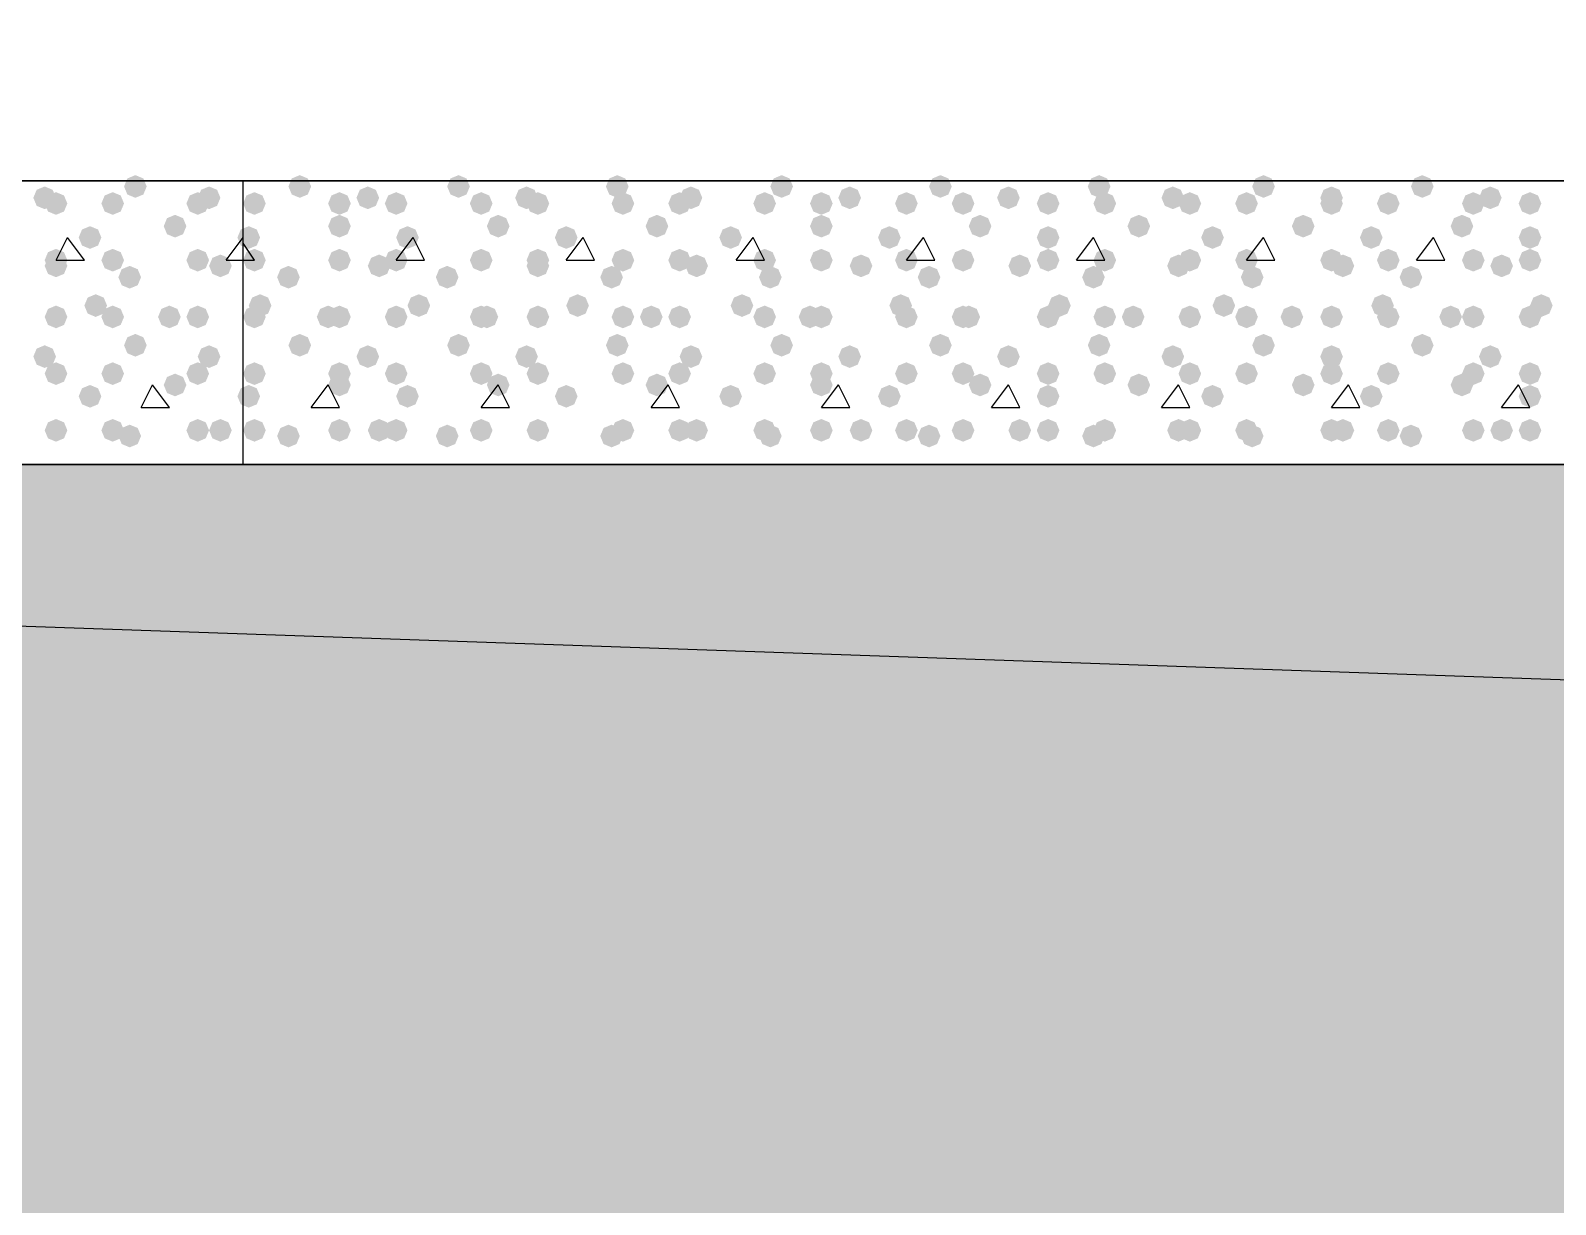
# Model space of a CAD drawing. Header units: millimetres. Extents: x 0 to 420, y 0 to 297.
# Drawn here: x 74.49 to 85.87, y 156.74 to 165.5 of the extents above; entities that cross this region are included whole.
import ezdxf

# ---------------------------------------------------------------- set-up
doc = ezdxf.new("R2010")
doc.units = ezdxf.units.MM
doc.layers.get('0').update_dxf_attribs({"linetype": 'CONTINUOUS'})

msp = doc.modelspace()

# ---------------------------------------------------------------- hatches: boundary and pattern name
at = {"true_color": 0x000007}
for points in [[(74.676, 164.253333), (74.651129, 164.193537), (74.591333, 164.168667), (74.531537, 164.193537), (74.506667, 164.253333), (74.531537, 164.313129), (74.591333, 164.338), (74.651129, 164.313129)], [(75.353333, 164.338), (75.328463, 164.278204), (75.268667, 164.253333), (75.208871, 164.278204), (75.184, 164.338), (75.208871, 164.397796), (75.268667, 164.422667), (75.328462, 164.397796)], [(75.903667, 164.253333), (75.878796, 164.193537), (75.819, 164.168667), (75.759204, 164.193537), (75.734333, 164.253333), (75.759204, 164.313129), (75.819, 164.338), (75.878796, 164.313129)], [(74.760667, 164.211), (74.735796, 164.151204), (74.676, 164.126333), (74.616204, 164.151204), (74.591333, 164.211), (74.616204, 164.270796), (74.676, 164.295667), (74.735796, 164.270796)], [(75.184, 164.211), (75.159129, 164.151204), (75.099333, 164.126333), (75.039538, 164.151204), (75.014667, 164.211), (75.039537, 164.270796), (75.099333, 164.295667), (75.159129, 164.270796)], [(75.819, 164.211), (75.794129, 164.151204), (75.734333, 164.126333), (75.674538, 164.151204), (75.649667, 164.211), (75.674537, 164.270796), (75.734333, 164.295667), (75.794129, 164.270796)], [(75.649667, 164.041667), (75.624796, 163.981871), (75.565, 163.957), (75.505204, 163.981871), (75.480333, 164.041667), (75.505204, 164.101462), (75.565, 164.126333), (75.624796, 164.101463)], [(75.014667, 163.957), (74.989796, 163.897204), (74.93, 163.872333), (74.870204, 163.897204), (74.845333, 163.957), (74.870204, 164.016796), (74.93, 164.041667), (74.989796, 164.016796)], [(74.760667, 163.787667), (74.735796, 163.727871), (74.676, 163.703), (74.616204, 163.727871), (74.591333, 163.787667), (74.616204, 163.847462), (74.676, 163.872333), (74.735796, 163.847463)], [(75.184, 163.787667), (75.159129, 163.727871), (75.099333, 163.703), (75.039538, 163.727871), (75.014667, 163.787667), (75.039537, 163.847462), (75.099333, 163.872333), (75.159129, 163.847463)], [(75.819, 163.787667), (75.794129, 163.727871), (75.734333, 163.703), (75.674538, 163.727871), (75.649667, 163.787667), (75.674537, 163.847462), (75.734333, 163.872333), (75.794129, 163.847463)], [(74.760667, 163.745333), (74.735796, 163.685537), (74.676, 163.660667), (74.616204, 163.685537), (74.591333, 163.745333), (74.616204, 163.805129), (74.676, 163.83), (74.735796, 163.805129)], [(75.988333, 163.745333), (75.963463, 163.685537), (75.903667, 163.660667), (75.843871, 163.685537), (75.819, 163.745333), (75.843871, 163.805129), (75.903667, 163.83), (75.963462, 163.805129)], [(75.311, 163.660667), (75.286129, 163.600871), (75.226333, 163.576), (75.166537, 163.600871), (75.141667, 163.660667), (75.166537, 163.720462), (75.226333, 163.745333), (75.286129, 163.720463)], [(75.057, 163.449), (75.032129, 163.389204), (74.972333, 163.364333), (74.912538, 163.389204), (74.887667, 163.449), (74.912537, 163.508796), (74.972333, 163.533667), (75.032129, 163.508796)], [(74.760667, 163.364333), (74.735796, 163.304537), (74.676, 163.279667), (74.616204, 163.304537), (74.591333, 163.364333), (74.616204, 163.424129), (74.676, 163.449), (74.735796, 163.424129)], [(75.184, 163.364333), (75.159129, 163.304537), (75.099333, 163.279667), (75.039538, 163.304537), (75.014667, 163.364333), (75.039537, 163.424129), (75.099333, 163.449), (75.159129, 163.424129)], [(75.607333, 163.364333), (75.582463, 163.304537), (75.522667, 163.279667), (75.462871, 163.304537), (75.438, 163.364333), (75.462871, 163.424129), (75.522667, 163.449), (75.582462, 163.424129)], [(75.819, 163.364333), (75.794129, 163.304537), (75.734333, 163.279667), (75.674538, 163.304537), (75.649667, 163.364333), (75.674537, 163.424129), (75.734333, 163.449), (75.794129, 163.424129)], [(75.353333, 163.152667), (75.328463, 163.092871), (75.268667, 163.068), (75.208871, 163.092871), (75.184, 163.152667), (75.208871, 163.212462), (75.268667, 163.237333), (75.328462, 163.212463)], [(74.676, 163.068), (74.651129, 163.008204), (74.591333, 162.983333), (74.531537, 163.008204), (74.506667, 163.068), (74.531537, 163.127796), (74.591333, 163.152667), (74.651129, 163.127796)], [(75.903667, 163.068), (75.878796, 163.008204), (75.819, 162.983333), (75.759204, 163.008204), (75.734333, 163.068), (75.759204, 163.127796), (75.819, 163.152667), (75.878796, 163.127796)], [(74.760667, 162.941), (74.735796, 162.881204), (74.676, 162.856333), (74.616204, 162.881204), (74.591333, 162.941), (74.616204, 163.000796), (74.676, 163.025667), (74.735796, 163.000796)], [(75.184, 162.941), (75.159129, 162.881204), (75.099333, 162.856333), (75.039538, 162.881204), (75.014667, 162.941), (75.039537, 163.000796), (75.099333, 163.025667), (75.159129, 163.000796)], [(75.819, 162.941), (75.794129, 162.881204), (75.734333, 162.856333), (75.674538, 162.881204), (75.649667, 162.941), (75.674537, 163.000796), (75.734333, 163.025667), (75.794129, 163.000796)], [(75.014667, 162.771667), (74.989796, 162.711871), (74.93, 162.687), (74.870204, 162.711871), (74.845333, 162.771667), (74.870204, 162.831462), (74.93, 162.856333), (74.989796, 162.831463)], [(75.649667, 162.856333), (75.624796, 162.796537), (75.565, 162.771667), (75.505204, 162.796537), (75.480333, 162.856333), (75.505204, 162.916129), (75.565, 162.941), (75.624796, 162.916129)], [(74.760667, 162.517667), (74.735796, 162.457871), (74.676, 162.433), (74.616204, 162.457871), (74.591333, 162.517667), (74.616204, 162.577462), (74.676, 162.602333), (74.735796, 162.577463)], [(74.760667, 162.517667), (74.735796, 162.457871), (74.676, 162.433), (74.616204, 162.457871), (74.591333, 162.517667), (74.616204, 162.577462), (74.676, 162.602333), (74.735796, 162.577463)], [(75.184, 162.517667), (75.159129, 162.457871), (75.099333, 162.433), (75.039538, 162.457871), (75.014667, 162.517667), (75.039537, 162.577462), (75.099333, 162.602333), (75.159129, 162.577463)], [(75.311, 162.475333), (75.286129, 162.415537), (75.226333, 162.390667), (75.166537, 162.415537), (75.141667, 162.475333), (75.166537, 162.535129), (75.226333, 162.56), (75.286129, 162.535129)], [(75.819, 162.517667), (75.794129, 162.457871), (75.734333, 162.433), (75.674538, 162.457871), (75.649667, 162.517667), (75.674537, 162.577462), (75.734333, 162.602333), (75.794129, 162.577463)], [(75.988333, 162.517667), (75.963463, 162.457871), (75.903667, 162.433), (75.843871, 162.457871), (75.819, 162.517667), (75.843871, 162.577462), (75.903667, 162.602333), (75.963462, 162.577463)]]:
    msp.add_hatch(color=0, dxfattribs=at).paths.add_polyline_path(points, flags=0)
at = {"true_color": 0x000008}
for points in [[(76.581, 164.338), (76.556129, 164.278204), (76.496333, 164.253333), (76.436537, 164.278204), (76.411667, 164.338), (76.436537, 164.397796), (76.496333, 164.422667), (76.556129, 164.397796)], [(77.089, 164.253333), (77.064129, 164.193537), (77.004333, 164.168667), (76.944538, 164.193537), (76.919667, 164.253333), (76.944537, 164.313129), (77.004333, 164.338), (77.064129, 164.313129)], [(77.766333, 164.338), (77.741462, 164.278204), (77.681667, 164.253333), (77.621871, 164.278204), (77.597, 164.338), (77.621871, 164.397796), (77.681667, 164.422667), (77.741462, 164.397796)], [(78.274333, 164.253333), (78.249462, 164.193537), (78.189667, 164.168667), (78.129871, 164.193537), (78.105, 164.253333), (78.129871, 164.313129), (78.189667, 164.338), (78.249462, 164.313129)], [(78.951667, 164.338), (78.926796, 164.278204), (78.867, 164.253333), (78.807204, 164.278204), (78.782333, 164.338), (78.807204, 164.397796), (78.867, 164.422667), (78.926796, 164.397796)], [(79.502, 164.253333), (79.477129, 164.193537), (79.417333, 164.168667), (79.357538, 164.193537), (79.332667, 164.253333), (79.357537, 164.313129), (79.417333, 164.338), (79.477129, 164.313129)], [(80.179333, 164.338), (80.154462, 164.278204), (80.094667, 164.253333), (80.034871, 164.278204), (80.01, 164.338), (80.034871, 164.397796), (80.094667, 164.422667), (80.154462, 164.397796)], [(80.687333, 164.253333), (80.662463, 164.193537), (80.602667, 164.168667), (80.542871, 164.193537), (80.518, 164.253333), (80.542871, 164.313129), (80.602667, 164.338), (80.662462, 164.313129)], [(81.364667, 164.338), (81.339796, 164.278204), (81.28, 164.253333), (81.220204, 164.278204), (81.195333, 164.338), (81.220204, 164.397796), (81.28, 164.422667), (81.339796, 164.397796)], [(81.872667, 164.253333), (81.847796, 164.193537), (81.788, 164.168667), (81.728204, 164.193537), (81.703333, 164.253333), (81.728204, 164.313129), (81.788, 164.338), (81.847796, 164.313129)], [(82.55, 164.338), (82.525129, 164.278204), (82.465333, 164.253333), (82.405538, 164.278204), (82.380667, 164.338), (82.405537, 164.397796), (82.465333, 164.422667), (82.525129, 164.397796)], [(83.100333, 164.253333), (83.075463, 164.193537), (83.015667, 164.168667), (82.955871, 164.193537), (82.931, 164.253333), (82.955871, 164.313129), (83.015667, 164.338), (83.075462, 164.313129)], [(83.777667, 164.338), (83.752796, 164.278204), (83.693, 164.253333), (83.633204, 164.278204), (83.608333, 164.338), (83.633204, 164.397796), (83.693, 164.422667), (83.752796, 164.397796)], [(84.285667, 164.253333), (84.260796, 164.193537), (84.201, 164.168667), (84.141204, 164.193537), (84.116333, 164.253333), (84.141204, 164.313129), (84.201, 164.338), (84.260796, 164.313129)], [(84.963, 164.338), (84.938129, 164.278204), (84.878333, 164.253333), (84.818537, 164.278204), (84.793667, 164.338), (84.818537, 164.397796), (84.878333, 164.422667), (84.938129, 164.397796)], [(85.471, 164.253333), (85.446129, 164.193537), (85.386333, 164.168667), (85.326537, 164.193537), (85.301667, 164.253333), (85.326537, 164.313129), (85.386333, 164.338), (85.446129, 164.313129)], [(76.242333, 164.211), (76.217463, 164.151204), (76.157667, 164.126333), (76.097871, 164.151204), (76.073, 164.211), (76.097871, 164.270796), (76.157667, 164.295667), (76.217462, 164.270796)], [(76.877333, 164.211), (76.852463, 164.151204), (76.792667, 164.126333), (76.732871, 164.151204), (76.708, 164.211), (76.732871, 164.270796), (76.792667, 164.295667), (76.852462, 164.270796)], [(77.300667, 164.211), (77.275796, 164.151204), (77.216, 164.126333), (77.156204, 164.151204), (77.131333, 164.211), (77.156204, 164.270796), (77.216, 164.295667), (77.275796, 164.270796)], [(77.935667, 164.211), (77.910796, 164.151204), (77.851, 164.126333), (77.791204, 164.151204), (77.766333, 164.211), (77.791204, 164.270796), (77.851, 164.295667), (77.910796, 164.270796)], [(78.359, 164.211), (78.334129, 164.151204), (78.274333, 164.126333), (78.214538, 164.151204), (78.189667, 164.211), (78.214537, 164.270796), (78.274333, 164.295667), (78.334129, 164.270796)], [(78.994, 164.211), (78.969129, 164.151204), (78.909333, 164.126333), (78.849538, 164.151204), (78.824667, 164.211), (78.849537, 164.270796), (78.909333, 164.295667), (78.969129, 164.270796)], [(79.417333, 164.211), (79.392463, 164.151204), (79.332667, 164.126333), (79.272871, 164.151204), (79.248, 164.211), (79.272871, 164.270796), (79.332667, 164.295667), (79.392462, 164.270796)], [(80.052333, 164.211), (80.027463, 164.151204), (79.967667, 164.126333), (79.907871, 164.151204), (79.883, 164.211), (79.907871, 164.270796), (79.967667, 164.295667), (80.027462, 164.270796)], [(80.475667, 164.211), (80.450796, 164.151204), (80.391, 164.126333), (80.331204, 164.151204), (80.306333, 164.211), (80.331204, 164.270796), (80.391, 164.295667), (80.450796, 164.270796)], [(81.110667, 164.211), (81.085796, 164.151204), (81.026, 164.126333), (80.966204, 164.151204), (80.941333, 164.211), (80.966204, 164.270796), (81.026, 164.295667), (81.085796, 164.270796)], [(81.534, 164.211), (81.509129, 164.151204), (81.449333, 164.126333), (81.389538, 164.151204), (81.364667, 164.211), (81.389537, 164.270796), (81.449333, 164.295667), (81.509129, 164.270796)], [(82.169, 164.211), (82.144129, 164.151204), (82.084333, 164.126333), (82.024538, 164.151204), (81.999667, 164.211), (82.024537, 164.270796), (82.084333, 164.295667), (82.144129, 164.270796)], [(82.592333, 164.211), (82.567463, 164.151204), (82.507667, 164.126333), (82.447871, 164.151204), (82.423, 164.211), (82.447871, 164.270796), (82.507667, 164.295667), (82.567462, 164.270796)], [(83.227333, 164.211), (83.202463, 164.151204), (83.142667, 164.126333), (83.082871, 164.151204), (83.058, 164.211), (83.082871, 164.270796), (83.142667, 164.295667), (83.202462, 164.270796)], [(83.650667, 164.211), (83.625796, 164.151204), (83.566, 164.126333), (83.506204, 164.151204), (83.481333, 164.211), (83.506204, 164.270796), (83.566, 164.295667), (83.625796, 164.270796)], [(84.285667, 164.211), (84.260796, 164.151204), (84.201, 164.126333), (84.141204, 164.151204), (84.116333, 164.211), (84.141204, 164.270796), (84.201, 164.295667), (84.260796, 164.270796)], [(84.709, 164.211), (84.684129, 164.151204), (84.624333, 164.126333), (84.564538, 164.151204), (84.539667, 164.211), (84.564537, 164.270796), (84.624333, 164.295667), (84.684129, 164.270796)], [(85.344, 164.211), (85.319129, 164.151204), (85.259333, 164.126333), (85.199538, 164.151204), (85.174667, 164.211), (85.199537, 164.270796), (85.259333, 164.295667), (85.319129, 164.270796)], [(85.767333, 164.211), (85.742463, 164.151204), (85.682667, 164.126333), (85.622871, 164.151204), (85.598, 164.211), (85.622871, 164.270796), (85.682667, 164.295667), (85.742462, 164.270796)], [(76.877333, 164.041667), (76.852463, 163.981871), (76.792667, 163.957), (76.732871, 163.981871), (76.708, 164.041667), (76.732871, 164.101462), (76.792667, 164.126333), (76.852462, 164.101463)], [(78.062667, 164.041667), (78.037796, 163.981871), (77.978, 163.957), (77.918204, 163.981871), (77.893333, 164.041667), (77.918204, 164.101462), (77.978, 164.126333), (78.037796, 164.101463)], [(79.248, 164.041667), (79.223129, 163.981871), (79.163333, 163.957), (79.103538, 163.981871), (79.078667, 164.041667), (79.103537, 164.101462), (79.163333, 164.126333), (79.223129, 164.101463)], [(80.475667, 164.041667), (80.450796, 163.981871), (80.391, 163.957), (80.331204, 163.981871), (80.306333, 164.041667), (80.331204, 164.101462), (80.391, 164.126333), (80.450796, 164.101463)], [(81.661, 164.041667), (81.636129, 163.981871), (81.576333, 163.957), (81.516537, 163.981871), (81.491667, 164.041667), (81.516537, 164.101462), (81.576333, 164.126333), (81.636129, 164.101463)], [(82.846333, 164.041667), (82.821462, 163.981871), (82.761667, 163.957), (82.701871, 163.981871), (82.677, 164.041667), (82.701871, 164.101462), (82.761667, 164.126333), (82.821462, 164.101463)], [(84.074, 164.041667), (84.049129, 163.981871), (83.989333, 163.957), (83.929538, 163.981871), (83.904667, 164.041667), (83.929537, 164.101462), (83.989333, 164.126333), (84.049129, 164.101463)], [(85.259333, 164.041667), (85.234462, 163.981871), (85.174667, 163.957), (85.114871, 163.981871), (85.09, 164.041667), (85.114871, 164.101462), (85.174667, 164.126333), (85.234462, 164.101463)], [(76.2, 163.957), (76.175129, 163.897204), (76.115333, 163.872333), (76.055538, 163.897204), (76.030667, 163.957), (76.055537, 164.016796), (76.115333, 164.041667), (76.175129, 164.016796)], [(77.385333, 163.957), (77.360463, 163.897204), (77.300667, 163.872333), (77.240871, 163.897204), (77.216, 163.957), (77.240871, 164.016796), (77.300667, 164.041667), (77.360462, 164.016796)], [(78.570667, 163.957), (78.545796, 163.897204), (78.486, 163.872333), (78.426204, 163.897204), (78.401333, 163.957), (78.426204, 164.016796), (78.486, 164.041667), (78.545796, 164.016796)], [(79.798333, 163.957), (79.773463, 163.897204), (79.713667, 163.872333), (79.653871, 163.897204), (79.629, 163.957), (79.653871, 164.016796), (79.713667, 164.041667), (79.773462, 164.016796)], [(80.983667, 163.957), (80.958796, 163.897204), (80.899, 163.872333), (80.839204, 163.897204), (80.814333, 163.957), (80.839204, 164.016796), (80.899, 164.041667), (80.958796, 164.016796)], [(82.169, 163.957), (82.144129, 163.897204), (82.084333, 163.872333), (82.024538, 163.897204), (81.999667, 163.957), (82.024537, 164.016796), (82.084333, 164.041667), (82.144129, 164.016796)], [(83.396667, 163.957), (83.371796, 163.897204), (83.312, 163.872333), (83.252204, 163.897204), (83.227333, 163.957), (83.252204, 164.016796), (83.312, 164.041667), (83.371796, 164.016796)], [(84.582, 163.957), (84.557129, 163.897204), (84.497333, 163.872333), (84.437538, 163.897204), (84.412667, 163.957), (84.437537, 164.016796), (84.497333, 164.041667), (84.557129, 164.016796)], [(85.767333, 163.957), (85.742463, 163.897204), (85.682667, 163.872333), (85.622871, 163.897204), (85.598, 163.957), (85.622871, 164.016796), (85.682667, 164.041667), (85.742462, 164.016796)], [(76.242333, 163.787667), (76.217463, 163.727871), (76.157667, 163.703), (76.097871, 163.727871), (76.073, 163.787667), (76.097871, 163.847462), (76.157667, 163.872333), (76.217462, 163.847463)], [(76.877333, 163.787667), (76.852463, 163.727871), (76.792667, 163.703), (76.732871, 163.727871), (76.708, 163.787667), (76.732871, 163.847462), (76.792667, 163.872333), (76.852462, 163.847463)], [(77.300667, 163.787667), (77.275796, 163.727871), (77.216, 163.703), (77.156204, 163.727871), (77.131333, 163.787667), (77.156204, 163.847462), (77.216, 163.872333), (77.275796, 163.847463)], [(77.935667, 163.787667), (77.910796, 163.727871), (77.851, 163.703), (77.791204, 163.727871), (77.766333, 163.787667), (77.791204, 163.847462), (77.851, 163.872333), (77.910796, 163.847463)], [(78.359, 163.787667), (78.334129, 163.727871), (78.274333, 163.703), (78.214538, 163.727871), (78.189667, 163.787667), (78.214537, 163.847462), (78.274333, 163.872333), (78.334129, 163.847463)], [(78.994, 163.787667), (78.969129, 163.727871), (78.909333, 163.703), (78.849538, 163.727871), (78.824667, 163.787667), (78.849537, 163.847462), (78.909333, 163.872333), (78.969129, 163.847463)], [(79.417333, 163.787667), (79.392463, 163.727871), (79.332667, 163.703), (79.272871, 163.727871), (79.248, 163.787667), (79.272871, 163.847462), (79.332667, 163.872333), (79.392462, 163.847463)], [(80.052333, 163.787667), (80.027463, 163.727871), (79.967667, 163.703), (79.907871, 163.727871), (79.883, 163.787667), (79.907871, 163.847462), (79.967667, 163.872333), (80.027462, 163.847463)], [(80.475667, 163.787667), (80.450796, 163.727871), (80.391, 163.703), (80.331204, 163.727871), (80.306333, 163.787667), (80.331204, 163.847462), (80.391, 163.872333), (80.450796, 163.847463)], [(81.110667, 163.787667), (81.085796, 163.727871), (81.026, 163.703), (80.966204, 163.727871), (80.941333, 163.787667), (80.966204, 163.847462), (81.026, 163.872333), (81.085796, 163.847463)], [(81.534, 163.787667), (81.509129, 163.727871), (81.449333, 163.703), (81.389538, 163.727871), (81.364667, 163.787667), (81.389537, 163.847462), (81.449333, 163.872333), (81.509129, 163.847463)], [(82.169, 163.787667), (82.144129, 163.727871), (82.084333, 163.703), (82.024538, 163.727871), (81.999667, 163.787667), (82.024537, 163.847462), (82.084333, 163.872333), (82.144129, 163.847463)], [(82.592333, 163.787667), (82.567463, 163.727871), (82.507667, 163.703), (82.447871, 163.727871), (82.423, 163.787667), (82.447871, 163.847462), (82.507667, 163.872333), (82.567462, 163.847463)], [(83.227333, 163.787667), (83.202463, 163.727871), (83.142667, 163.703), (83.082871, 163.727871), (83.058, 163.787667), (83.082871, 163.847462), (83.142667, 163.872333), (83.202462, 163.847463)], [(83.650667, 163.787667), (83.625796, 163.727871), (83.566, 163.703), (83.506204, 163.727871), (83.481333, 163.787667), (83.506204, 163.847462), (83.566, 163.872333), (83.625796, 163.847463)], [(84.285667, 163.787667), (84.260796, 163.727871), (84.201, 163.703), (84.141204, 163.727871), (84.116333, 163.787667), (84.141204, 163.847462), (84.201, 163.872333), (84.260796, 163.847463)], [(84.709, 163.787667), (84.684129, 163.727871), (84.624333, 163.703), (84.564538, 163.727871), (84.539667, 163.787667), (84.564537, 163.847462), (84.624333, 163.872333), (84.684129, 163.847463)], [(85.344, 163.787667), (85.319129, 163.727871), (85.259333, 163.703), (85.199538, 163.727871), (85.174667, 163.787667), (85.199537, 163.847462), (85.259333, 163.872333), (85.319129, 163.847463)], [(85.767333, 163.787667), (85.742463, 163.727871), (85.682667, 163.703), (85.622871, 163.727871), (85.598, 163.787667), (85.622871, 163.847462), (85.682667, 163.872333), (85.742462, 163.847463)], [(77.173667, 163.745333), (77.148796, 163.685537), (77.089, 163.660667), (77.029204, 163.685537), (77.004333, 163.745333), (77.029204, 163.805129), (77.089, 163.83), (77.148796, 163.805129)], [(78.359, 163.745333), (78.334129, 163.685537), (78.274333, 163.660667), (78.214538, 163.685537), (78.189667, 163.745333), (78.214537, 163.805129), (78.274333, 163.83), (78.334129, 163.805129)], [(79.544333, 163.745333), (79.519462, 163.685537), (79.459667, 163.660667), (79.399871, 163.685537), (79.375, 163.745333), (79.399871, 163.805129), (79.459667, 163.83), (79.519462, 163.805129)], [(80.772, 163.745333), (80.747129, 163.685537), (80.687333, 163.660667), (80.627538, 163.685537), (80.602667, 163.745333), (80.627537, 163.805129), (80.687333, 163.83), (80.747129, 163.805129)], [(81.957333, 163.745333), (81.932463, 163.685537), (81.872667, 163.660667), (81.812871, 163.685537), (81.788, 163.745333), (81.812871, 163.805129), (81.872667, 163.83), (81.932462, 163.805129)], [(83.142667, 163.745333), (83.117796, 163.685537), (83.058, 163.660667), (82.998204, 163.685537), (82.973333, 163.745333), (82.998204, 163.805129), (83.058, 163.83), (83.117796, 163.805129)], [(84.370333, 163.745333), (84.345463, 163.685537), (84.285667, 163.660667), (84.225871, 163.685537), (84.201, 163.745333), (84.225871, 163.805129), (84.285667, 163.83), (84.345462, 163.805129)], [(85.555667, 163.745333), (85.530796, 163.685537), (85.471, 163.660667), (85.411204, 163.685537), (85.386333, 163.745333), (85.411204, 163.805129), (85.471, 163.83), (85.530796, 163.805129)], [(76.496333, 163.660667), (76.471463, 163.600871), (76.411667, 163.576), (76.351871, 163.600871), (76.327, 163.660667), (76.351871, 163.720462), (76.411667, 163.745333), (76.471462, 163.720463)], [(77.681667, 163.660667), (77.656796, 163.600871), (77.597, 163.576), (77.537204, 163.600871), (77.512333, 163.660667), (77.537204, 163.720462), (77.597, 163.745333), (77.656796, 163.720463)], [(78.909333, 163.660667), (78.884462, 163.600871), (78.824667, 163.576), (78.764871, 163.600871), (78.74, 163.660667), (78.764871, 163.720462), (78.824667, 163.745333), (78.884462, 163.720463)], [(80.094667, 163.660667), (80.069796, 163.600871), (80.01, 163.576), (79.950204, 163.600871), (79.925333, 163.660667), (79.950204, 163.720462), (80.01, 163.745333), (80.069796, 163.720463)], [(81.28, 163.660667), (81.255129, 163.600871), (81.195333, 163.576), (81.135538, 163.600871), (81.110667, 163.660667), (81.135537, 163.720462), (81.195333, 163.745333), (81.255129, 163.720463)], [(82.507667, 163.660667), (82.482796, 163.600871), (82.423, 163.576), (82.363204, 163.600871), (82.338333, 163.660667), (82.363204, 163.720462), (82.423, 163.745333), (82.482796, 163.720463)], [(83.693, 163.660667), (83.668129, 163.600871), (83.608333, 163.576), (83.548537, 163.600871), (83.523667, 163.660667), (83.548537, 163.720462), (83.608333, 163.745333), (83.668129, 163.720463)], [(84.878333, 163.660667), (84.853463, 163.600871), (84.793667, 163.576), (84.733871, 163.600871), (84.709, 163.660667), (84.733871, 163.720462), (84.793667, 163.745333), (84.853462, 163.720463)], [(76.284667, 163.449), (76.259796, 163.389204), (76.2, 163.364333), (76.140204, 163.389204), (76.115333, 163.449), (76.140204, 163.508796), (76.2, 163.533667), (76.259796, 163.508796)], [(77.47, 163.449), (77.445129, 163.389204), (77.385333, 163.364333), (77.325538, 163.389204), (77.300667, 163.449), (77.325537, 163.508796), (77.385333, 163.533667), (77.445129, 163.508796)], [(78.655333, 163.449), (78.630463, 163.389204), (78.570667, 163.364333), (78.510871, 163.389204), (78.486, 163.449), (78.510871, 163.508796), (78.570667, 163.533667), (78.630462, 163.508796)], [(79.883, 163.449), (79.858129, 163.389204), (79.798333, 163.364333), (79.738537, 163.389204), (79.713667, 163.449), (79.738537, 163.508796), (79.798333, 163.533667), (79.858129, 163.508796)], [(81.068333, 163.449), (81.043463, 163.389204), (80.983667, 163.364333), (80.923871, 163.389204), (80.899, 163.449), (80.923871, 163.508796), (80.983667, 163.533667), (81.043462, 163.508796)], [(82.253667, 163.449), (82.228796, 163.389204), (82.169, 163.364333), (82.109204, 163.389204), (82.084333, 163.449), (82.109204, 163.508796), (82.169, 163.533667), (82.228796, 163.508796)], [(83.481333, 163.449), (83.456463, 163.389204), (83.396667, 163.364333), (83.336871, 163.389204), (83.312, 163.449), (83.336871, 163.508796), (83.396667, 163.533667), (83.456462, 163.508796)], [(84.666667, 163.449), (84.641796, 163.389204), (84.582, 163.364333), (84.522204, 163.389204), (84.497333, 163.449), (84.522204, 163.508796), (84.582, 163.533667), (84.641796, 163.508796)], [(85.852, 163.449), (85.827129, 163.389204), (85.767333, 163.364333), (85.707538, 163.389204), (85.682667, 163.449), (85.707537, 163.508796), (85.767333, 163.533667), (85.827129, 163.508796)], [(76.242333, 163.364333), (76.217463, 163.304537), (76.157667, 163.279667), (76.097871, 163.304537), (76.073, 163.364333), (76.097871, 163.424129), (76.157667, 163.449), (76.217462, 163.424129)], [(76.792667, 163.364333), (76.767796, 163.304537), (76.708, 163.279667), (76.648204, 163.304537), (76.623333, 163.364333), (76.648204, 163.424129), (76.708, 163.449), (76.767796, 163.424129)], [(76.877333, 163.364333), (76.852463, 163.304537), (76.792667, 163.279667), (76.732871, 163.304537), (76.708, 163.364333), (76.732871, 163.424129), (76.792667, 163.449), (76.852462, 163.424129)], [(77.300667, 163.364333), (77.275796, 163.304537), (77.216, 163.279667), (77.156204, 163.304537), (77.131333, 163.364333), (77.156204, 163.424129), (77.216, 163.449), (77.275796, 163.424129)], [(77.935667, 163.364333), (77.910796, 163.304537), (77.851, 163.279667), (77.791204, 163.304537), (77.766333, 163.364333), (77.791204, 163.424129), (77.851, 163.449), (77.910796, 163.424129)], [(77.978, 163.364333), (77.953129, 163.304537), (77.893333, 163.279667), (77.833537, 163.304537), (77.808667, 163.364333), (77.833537, 163.424129), (77.893333, 163.449), (77.953129, 163.424129)], [(78.359, 163.364333), (78.334129, 163.304537), (78.274333, 163.279667), (78.214538, 163.304537), (78.189667, 163.364333), (78.214537, 163.424129), (78.274333, 163.449), (78.334129, 163.424129)], [(78.994, 163.364333), (78.969129, 163.304537), (78.909333, 163.279667), (78.849538, 163.304537), (78.824667, 163.364333), (78.849537, 163.424129), (78.909333, 163.449), (78.969129, 163.424129)], [(79.205667, 163.364333), (79.180796, 163.304537), (79.121, 163.279667), (79.061204, 163.304537), (79.036333, 163.364333), (79.061204, 163.424129), (79.121, 163.449), (79.180796, 163.424129)], [(79.417333, 163.364333), (79.392463, 163.304537), (79.332667, 163.279667), (79.272871, 163.304537), (79.248, 163.364333), (79.272871, 163.424129), (79.332667, 163.449), (79.392462, 163.424129)], [(80.052333, 163.364333), (80.027463, 163.304537), (79.967667, 163.279667), (79.907871, 163.304537), (79.883, 163.364333), (79.907871, 163.424129), (79.967667, 163.449), (80.027462, 163.424129)], [(80.391, 163.364333), (80.366129, 163.304537), (80.306333, 163.279667), (80.246537, 163.304537), (80.221667, 163.364333), (80.246537, 163.424129), (80.306333, 163.449), (80.366129, 163.424129)], [(80.475667, 163.364333), (80.450796, 163.304537), (80.391, 163.279667), (80.331204, 163.304537), (80.306333, 163.364333), (80.331204, 163.424129), (80.391, 163.449), (80.450796, 163.424129)], [(81.110667, 163.364333), (81.085796, 163.304537), (81.026, 163.279667), (80.966204, 163.304537), (80.941333, 163.364333), (80.966204, 163.424129), (81.026, 163.449), (81.085796, 163.424129)], [(81.534, 163.364333), (81.509129, 163.304537), (81.449333, 163.279667), (81.389538, 163.304537), (81.364667, 163.364333), (81.389537, 163.424129), (81.449333, 163.449), (81.509129, 163.424129)], [(81.576333, 163.364333), (81.551463, 163.304537), (81.491667, 163.279667), (81.431871, 163.304537), (81.407, 163.364333), (81.431871, 163.424129), (81.491667, 163.449), (81.551462, 163.424129)], [(82.169, 163.364333), (82.144129, 163.304537), (82.084333, 163.279667), (82.024538, 163.304537), (81.999667, 163.364333), (82.024537, 163.424129), (82.084333, 163.449), (82.144129, 163.424129)], [(82.592333, 163.364333), (82.567463, 163.304537), (82.507667, 163.279667), (82.447871, 163.304537), (82.423, 163.364333), (82.447871, 163.424129), (82.507667, 163.449), (82.567462, 163.424129)], [(82.804, 163.364333), (82.779129, 163.304537), (82.719333, 163.279667), (82.659538, 163.304537), (82.634667, 163.364333), (82.659537, 163.424129), (82.719333, 163.449), (82.779129, 163.424129)], [(83.227333, 163.364333), (83.202463, 163.304537), (83.142667, 163.279667), (83.082871, 163.304537), (83.058, 163.364333), (83.082871, 163.424129), (83.142667, 163.449), (83.202462, 163.424129)], [(83.650667, 163.364333), (83.625796, 163.304537), (83.566, 163.279667), (83.506204, 163.304537), (83.481333, 163.364333), (83.506204, 163.424129), (83.566, 163.449), (83.625796, 163.424129)], [(83.989333, 163.364333), (83.964462, 163.304537), (83.904667, 163.279667), (83.844871, 163.304537), (83.82, 163.364333), (83.844871, 163.424129), (83.904667, 163.449), (83.964462, 163.424129)], [(84.285667, 163.364333), (84.260796, 163.304537), (84.201, 163.279667), (84.141204, 163.304537), (84.116333, 163.364333), (84.141204, 163.424129), (84.201, 163.449), (84.260796, 163.424129)], [(84.709, 163.364333), (84.684129, 163.304537), (84.624333, 163.279667), (84.564538, 163.304537), (84.539667, 163.364333), (84.564537, 163.424129), (84.624333, 163.449), (84.684129, 163.424129)], [(85.174667, 163.364333), (85.149796, 163.304537), (85.09, 163.279667), (85.030204, 163.304537), (85.005333, 163.364333), (85.030204, 163.424129), (85.09, 163.449), (85.149796, 163.424129)], [(85.344, 163.364333), (85.319129, 163.304537), (85.259333, 163.279667), (85.199538, 163.304537), (85.174667, 163.364333), (85.199537, 163.424129), (85.259333, 163.449), (85.319129, 163.424129)], [(85.767333, 163.364333), (85.742463, 163.304537), (85.682667, 163.279667), (85.622871, 163.304537), (85.598, 163.364333), (85.622871, 163.424129), (85.682667, 163.449), (85.742462, 163.424129)], [(76.581, 163.152667), (76.556129, 163.092871), (76.496333, 163.068), (76.436537, 163.092871), (76.411667, 163.152667), (76.436537, 163.212462), (76.496333, 163.237333), (76.556129, 163.212463)], [(77.766333, 163.152667), (77.741462, 163.092871), (77.681667, 163.068), (77.621871, 163.092871), (77.597, 163.152667), (77.621871, 163.212462), (77.681667, 163.237333), (77.741462, 163.212463)], [(78.951667, 163.152667), (78.926796, 163.092871), (78.867, 163.068), (78.807204, 163.092871), (78.782333, 163.152667), (78.807204, 163.212462), (78.867, 163.237333), (78.926796, 163.212463)], [(80.179333, 163.152667), (80.154462, 163.092871), (80.094667, 163.068), (80.034871, 163.092871), (80.01, 163.152667), (80.034871, 163.212462), (80.094667, 163.237333), (80.154462, 163.212463)], [(81.364667, 163.152667), (81.339796, 163.092871), (81.28, 163.068), (81.220204, 163.092871), (81.195333, 163.152667), (81.220204, 163.212462), (81.28, 163.237333), (81.339796, 163.212463)], [(82.55, 163.152667), (82.525129, 163.092871), (82.465333, 163.068), (82.405538, 163.092871), (82.380667, 163.152667), (82.405537, 163.212462), (82.465333, 163.237333), (82.525129, 163.212463)], [(83.777667, 163.152667), (83.752796, 163.092871), (83.693, 163.068), (83.633204, 163.092871), (83.608333, 163.152667), (83.633204, 163.212462), (83.693, 163.237333), (83.752796, 163.212463)], [(84.963, 163.152667), (84.938129, 163.092871), (84.878333, 163.068), (84.818537, 163.092871), (84.793667, 163.152667), (84.818537, 163.212462), (84.878333, 163.237333), (84.938129, 163.212463)], [(77.089, 163.068), (77.064129, 163.008204), (77.004333, 162.983333), (76.944538, 163.008204), (76.919667, 163.068), (76.944537, 163.127796), (77.004333, 163.152667), (77.064129, 163.127796)], [(78.274333, 163.068), (78.249462, 163.008204), (78.189667, 162.983333), (78.129871, 163.008204), (78.105, 163.068), (78.129871, 163.127796), (78.189667, 163.152667), (78.249462, 163.127796)], [(79.502, 163.068), (79.477129, 163.008204), (79.417333, 162.983333), (79.357538, 163.008204), (79.332667, 163.068), (79.357537, 163.127796), (79.417333, 163.152667), (79.477129, 163.127796)], [(80.687333, 163.068), (80.662463, 163.008204), (80.602667, 162.983333), (80.542871, 163.008204), (80.518, 163.068), (80.542871, 163.127796), (80.602667, 163.152667), (80.662462, 163.127796)], [(81.872667, 163.068), (81.847796, 163.008204), (81.788, 162.983333), (81.728204, 163.008204), (81.703333, 163.068), (81.728204, 163.127796), (81.788, 163.152667), (81.847796, 163.127796)], [(83.100333, 163.068), (83.075463, 163.008204), (83.015667, 162.983333), (82.955871, 163.008204), (82.931, 163.068), (82.955871, 163.127796), (83.015667, 163.152667), (83.075462, 163.127796)], [(84.285667, 163.068), (84.260796, 163.008204), (84.201, 162.983333), (84.141204, 163.008204), (84.116333, 163.068), (84.141204, 163.127796), (84.201, 163.152667), (84.260796, 163.127796)], [(85.471, 163.068), (85.446129, 163.008204), (85.386333, 162.983333), (85.326537, 163.008204), (85.301667, 163.068), (85.326537, 163.127796), (85.386333, 163.152667), (85.446129, 163.127796)], [(76.242333, 162.941), (76.217463, 162.881204), (76.157667, 162.856333), (76.097871, 162.881204), (76.073, 162.941), (76.097871, 163.000796), (76.157667, 163.025667), (76.217462, 163.000796)], [(76.877333, 162.941), (76.852463, 162.881204), (76.792667, 162.856333), (76.732871, 162.881204), (76.708, 162.941), (76.732871, 163.000796), (76.792667, 163.025667), (76.852462, 163.000796)], [(77.300667, 162.941), (77.275796, 162.881204), (77.216, 162.856333), (77.156204, 162.881204), (77.131333, 162.941), (77.156204, 163.000796), (77.216, 163.025667), (77.275796, 163.000796)], [(77.935667, 162.941), (77.910796, 162.881204), (77.851, 162.856333), (77.791204, 162.881204), (77.766333, 162.941), (77.791204, 163.000796), (77.851, 163.025667), (77.910796, 163.000796)], [(78.359, 162.941), (78.334129, 162.881204), (78.274333, 162.856333), (78.214538, 162.881204), (78.189667, 162.941), (78.214537, 163.000796), (78.274333, 163.025667), (78.334129, 163.000796)], [(78.994, 162.941), (78.969129, 162.881204), (78.909333, 162.856333), (78.849538, 162.881204), (78.824667, 162.941), (78.849537, 163.000796), (78.909333, 163.025667), (78.969129, 163.000796)], [(79.417333, 162.941), (79.392463, 162.881204), (79.332667, 162.856333), (79.272871, 162.881204), (79.248, 162.941), (79.272871, 163.000796), (79.332667, 163.025667), (79.392462, 163.000796)], [(80.052333, 162.941), (80.027463, 162.881204), (79.967667, 162.856333), (79.907871, 162.881204), (79.883, 162.941), (79.907871, 163.000796), (79.967667, 163.025667), (80.027462, 163.000796)], [(80.475667, 162.941), (80.450796, 162.881204), (80.391, 162.856333), (80.331204, 162.881204), (80.306333, 162.941), (80.331204, 163.000796), (80.391, 163.025667), (80.450796, 163.000796)], [(81.110667, 162.941), (81.085796, 162.881204), (81.026, 162.856333), (80.966204, 162.881204), (80.941333, 162.941), (80.966204, 163.000796), (81.026, 163.025667), (81.085796, 163.000796)], [(81.534, 162.941), (81.509129, 162.881204), (81.449333, 162.856333), (81.389538, 162.881204), (81.364667, 162.941), (81.389537, 163.000796), (81.449333, 163.025667), (81.509129, 163.000796)], [(82.169, 162.941), (82.144129, 162.881204), (82.084333, 162.856333), (82.024538, 162.881204), (81.999667, 162.941), (82.024537, 163.000796), (82.084333, 163.025667), (82.144129, 163.000796)], [(82.592333, 162.941), (82.567463, 162.881204), (82.507667, 162.856333), (82.447871, 162.881204), (82.423, 162.941), (82.447871, 163.000796), (82.507667, 163.025667), (82.567462, 163.000796)], [(83.227333, 162.941), (83.202463, 162.881204), (83.142667, 162.856333), (83.082871, 162.881204), (83.058, 162.941), (83.082871, 163.000796), (83.142667, 163.025667), (83.202462, 163.000796)], [(83.650667, 162.941), (83.625796, 162.881204), (83.566, 162.856333), (83.506204, 162.881204), (83.481333, 162.941), (83.506204, 163.000796), (83.566, 163.025667), (83.625796, 163.000796)], [(84.285667, 162.941), (84.260796, 162.881204), (84.201, 162.856333), (84.141204, 162.881204), (84.116333, 162.941), (84.141204, 163.000796), (84.201, 163.025667), (84.260796, 163.000796)], [(84.709, 162.941), (84.684129, 162.881204), (84.624333, 162.856333), (84.564538, 162.881204), (84.539667, 162.941), (84.564537, 163.000796), (84.624333, 163.025667), (84.684129, 163.000796)], [(85.344, 162.941), (85.319129, 162.881204), (85.259333, 162.856333), (85.199538, 162.881204), (85.174667, 162.941), (85.199537, 163.000796), (85.259333, 163.025667), (85.319129, 163.000796)], [(85.767333, 162.941), (85.742463, 162.881204), (85.682667, 162.856333), (85.622871, 162.881204), (85.598, 162.941), (85.622871, 163.000796), (85.682667, 163.025667), (85.742462, 163.000796)], [(76.2, 162.771667), (76.175129, 162.711871), (76.115333, 162.687), (76.055538, 162.711871), (76.030667, 162.771667), (76.055537, 162.831462), (76.115333, 162.856333), (76.175129, 162.831463)], [(76.877333, 162.856333), (76.852463, 162.796537), (76.792667, 162.771667), (76.732871, 162.796537), (76.708, 162.856333), (76.732871, 162.916129), (76.792667, 162.941), (76.852462, 162.916129)], [(77.385333, 162.771667), (77.360463, 162.711871), (77.300667, 162.687), (77.240871, 162.711871), (77.216, 162.771667), (77.240871, 162.831462), (77.300667, 162.856333), (77.360462, 162.831463)], [(78.062667, 162.856333), (78.037796, 162.796537), (77.978, 162.771667), (77.918204, 162.796537), (77.893333, 162.856333), (77.918204, 162.916129), (77.978, 162.941), (78.037796, 162.916129)], [(78.570667, 162.771667), (78.545796, 162.711871), (78.486, 162.687), (78.426204, 162.711871), (78.401333, 162.771667), (78.426204, 162.831462), (78.486, 162.856333), (78.545796, 162.831463)], [(79.248, 162.856333), (79.223129, 162.796537), (79.163333, 162.771667), (79.103538, 162.796537), (79.078667, 162.856333), (79.103537, 162.916129), (79.163333, 162.941), (79.223129, 162.916129)], [(79.798333, 162.771667), (79.773463, 162.711871), (79.713667, 162.687), (79.653871, 162.711871), (79.629, 162.771667), (79.653871, 162.831462), (79.713667, 162.856333), (79.773462, 162.831463)], [(80.475667, 162.856333), (80.450796, 162.796537), (80.391, 162.771667), (80.331204, 162.796537), (80.306333, 162.856333), (80.331204, 162.916129), (80.391, 162.941), (80.450796, 162.916129)], [(80.983667, 162.771667), (80.958796, 162.711871), (80.899, 162.687), (80.839204, 162.711871), (80.814333, 162.771667), (80.839204, 162.831462), (80.899, 162.856333), (80.958796, 162.831463)], [(81.661, 162.856333), (81.636129, 162.796537), (81.576333, 162.771667), (81.516537, 162.796537), (81.491667, 162.856333), (81.516537, 162.916129), (81.576333, 162.941), (81.636129, 162.916129)], [(82.169, 162.771667), (82.144129, 162.711871), (82.084333, 162.687), (82.024538, 162.711871), (81.999667, 162.771667), (82.024537, 162.831462), (82.084333, 162.856333), (82.144129, 162.831463)], [(82.846333, 162.856333), (82.821462, 162.796537), (82.761667, 162.771667), (82.701871, 162.796537), (82.677, 162.856333), (82.701871, 162.916129), (82.761667, 162.941), (82.821462, 162.916129)], [(83.396667, 162.771667), (83.371796, 162.711871), (83.312, 162.687), (83.252204, 162.711871), (83.227333, 162.771667), (83.252204, 162.831462), (83.312, 162.856333), (83.371796, 162.831463)], [(84.074, 162.856333), (84.049129, 162.796537), (83.989333, 162.771667), (83.929538, 162.796537), (83.904667, 162.856333), (83.929537, 162.916129), (83.989333, 162.941), (84.049129, 162.916129)], [(84.582, 162.771667), (84.557129, 162.711871), (84.497333, 162.687), (84.437538, 162.711871), (84.412667, 162.771667), (84.437537, 162.831462), (84.497333, 162.856333), (84.557129, 162.831463)], [(85.259333, 162.856333), (85.234462, 162.796537), (85.174667, 162.771667), (85.114871, 162.796537), (85.09, 162.856333), (85.114871, 162.916129), (85.174667, 162.941), (85.234462, 162.916129)], [(85.767333, 162.771667), (85.742463, 162.711871), (85.682667, 162.687), (85.622871, 162.711871), (85.598, 162.771667), (85.622871, 162.831462), (85.682667, 162.856333), (85.742462, 162.831463)], [(76.242333, 162.517667), (76.217463, 162.457871), (76.157667, 162.433), (76.097871, 162.457871), (76.073, 162.517667), (76.097871, 162.577462), (76.157667, 162.602333), (76.217462, 162.577463)], [(76.496333, 162.475333), (76.471463, 162.415537), (76.411667, 162.390667), (76.351871, 162.415537), (76.327, 162.475333), (76.351871, 162.535129), (76.411667, 162.56), (76.471462, 162.535129)], [(76.877333, 162.517667), (76.852463, 162.457871), (76.792667, 162.433), (76.732871, 162.457871), (76.708, 162.517667), (76.732871, 162.577462), (76.792667, 162.602333), (76.852462, 162.577463)], [(77.173667, 162.517667), (77.148796, 162.457871), (77.089, 162.433), (77.029204, 162.457871), (77.004333, 162.517667), (77.029204, 162.577462), (77.089, 162.602333), (77.148796, 162.577463)], [(77.300667, 162.517667), (77.275796, 162.457871), (77.216, 162.433), (77.156204, 162.457871), (77.131333, 162.517667), (77.156204, 162.577462), (77.216, 162.602333), (77.275796, 162.577463)], [(77.681667, 162.475333), (77.656796, 162.415537), (77.597, 162.390667), (77.537204, 162.415537), (77.512333, 162.475333), (77.537204, 162.535129), (77.597, 162.56), (77.656796, 162.535129)], [(77.935667, 162.517667), (77.910796, 162.457871), (77.851, 162.433), (77.791204, 162.457871), (77.766333, 162.517667), (77.791204, 162.577462), (77.851, 162.602333), (77.910796, 162.577463)], [(78.359, 162.517667), (78.334129, 162.457871), (78.274333, 162.433), (78.214538, 162.457871), (78.189667, 162.517667), (78.214537, 162.577462), (78.274333, 162.602333), (78.334129, 162.577463)], [(78.359, 162.517667), (78.334129, 162.457871), (78.274333, 162.433), (78.214538, 162.457871), (78.189667, 162.517667), (78.214537, 162.577462), (78.274333, 162.602333), (78.334129, 162.577463)], [(78.909333, 162.475333), (78.884462, 162.415537), (78.824667, 162.390667), (78.764871, 162.415537), (78.74, 162.475333), (78.764871, 162.535129), (78.824667, 162.56), (78.884462, 162.535129)], [(78.994, 162.517667), (78.969129, 162.457871), (78.909333, 162.433), (78.849538, 162.457871), (78.824667, 162.517667), (78.849537, 162.577462), (78.909333, 162.602333), (78.969129, 162.577463)], [(79.417333, 162.517667), (79.392463, 162.457871), (79.332667, 162.433), (79.272871, 162.457871), (79.248, 162.517667), (79.272871, 162.577462), (79.332667, 162.602333), (79.392462, 162.577463)], [(79.544333, 162.517667), (79.519462, 162.457871), (79.459667, 162.433), (79.399871, 162.457871), (79.375, 162.517667), (79.399871, 162.577462), (79.459667, 162.602333), (79.519462, 162.577463)], [(80.052333, 162.517667), (80.027463, 162.457871), (79.967667, 162.433), (79.907871, 162.457871), (79.883, 162.517667), (79.907871, 162.577462), (79.967667, 162.602333), (80.027462, 162.577463)], [(80.094667, 162.475333), (80.069796, 162.415537), (80.01, 162.390667), (79.950204, 162.415537), (79.925333, 162.475333), (79.950204, 162.535129), (80.01, 162.56), (80.069796, 162.535129)], [(80.475667, 162.517667), (80.450796, 162.457871), (80.391, 162.433), (80.331204, 162.457871), (80.306333, 162.517667), (80.331204, 162.577462), (80.391, 162.602333), (80.450796, 162.577463)], [(80.772, 162.517667), (80.747129, 162.457871), (80.687333, 162.433), (80.627538, 162.457871), (80.602667, 162.517667), (80.627537, 162.577462), (80.687333, 162.602333), (80.747129, 162.577463)], [(81.110667, 162.517667), (81.085796, 162.457871), (81.026, 162.433), (80.966204, 162.457871), (80.941333, 162.517667), (80.966204, 162.577462), (81.026, 162.602333), (81.085796, 162.577463)], [(81.28, 162.475333), (81.255129, 162.415537), (81.195333, 162.390667), (81.135538, 162.415537), (81.110667, 162.475333), (81.135537, 162.535129), (81.195333, 162.56), (81.255129, 162.535129)], [(81.534, 162.517667), (81.509129, 162.457871), (81.449333, 162.433), (81.389538, 162.457871), (81.364667, 162.517667), (81.389537, 162.577462), (81.449333, 162.602333), (81.509129, 162.577463)], [(81.957333, 162.517667), (81.932463, 162.457871), (81.872667, 162.433), (81.812871, 162.457871), (81.788, 162.517667), (81.812871, 162.577462), (81.872667, 162.602333), (81.932462, 162.577463)], [(82.169, 162.517667), (82.144129, 162.457871), (82.084333, 162.433), (82.024538, 162.457871), (81.999667, 162.517667), (82.024537, 162.577462), (82.084333, 162.602333), (82.144129, 162.577463)], [(82.507667, 162.475333), (82.482796, 162.415537), (82.423, 162.390667), (82.363204, 162.415537), (82.338333, 162.475333), (82.363204, 162.535129), (82.423, 162.56), (82.482796, 162.535129)], [(82.592333, 162.517667), (82.567463, 162.457871), (82.507667, 162.433), (82.447871, 162.457871), (82.423, 162.517667), (82.447871, 162.577462), (82.507667, 162.602333), (82.567462, 162.577463)], [(83.142667, 162.517667), (83.117796, 162.457871), (83.058, 162.433), (82.998204, 162.457871), (82.973333, 162.517667), (82.998204, 162.577462), (83.058, 162.602333), (83.117796, 162.577463)], [(83.227333, 162.517667), (83.202463, 162.457871), (83.142667, 162.433), (83.082871, 162.457871), (83.058, 162.517667), (83.082871, 162.577462), (83.142667, 162.602333), (83.202462, 162.577463)], [(83.650667, 162.517667), (83.625796, 162.457871), (83.566, 162.433), (83.506204, 162.457871), (83.481333, 162.517667), (83.506204, 162.577462), (83.566, 162.602333), (83.625796, 162.577463)], [(83.693, 162.475333), (83.668129, 162.415537), (83.608333, 162.390667), (83.548537, 162.415537), (83.523667, 162.475333), (83.548537, 162.535129), (83.608333, 162.56), (83.668129, 162.535129)], [(84.285667, 162.517667), (84.260796, 162.457871), (84.201, 162.433), (84.141204, 162.457871), (84.116333, 162.517667), (84.141204, 162.577462), (84.201, 162.602333), (84.260796, 162.577463)], [(84.370333, 162.517667), (84.345463, 162.457871), (84.285667, 162.433), (84.225871, 162.457871), (84.201, 162.517667), (84.225871, 162.577462), (84.285667, 162.602333), (84.345462, 162.577463)], [(84.709, 162.517667), (84.684129, 162.457871), (84.624333, 162.433), (84.564538, 162.457871), (84.539667, 162.517667), (84.564537, 162.577462), (84.624333, 162.602333), (84.684129, 162.577463)], [(84.878333, 162.475333), (84.853463, 162.415537), (84.793667, 162.390667), (84.733871, 162.415537), (84.709, 162.475333), (84.733871, 162.535129), (84.793667, 162.56), (84.853462, 162.535129)], [(85.344, 162.517667), (85.319129, 162.457871), (85.259333, 162.433), (85.199538, 162.457871), (85.174667, 162.517667), (85.199537, 162.577462), (85.259333, 162.602333), (85.319129, 162.577463)], [(85.555667, 162.517667), (85.530796, 162.457871), (85.471, 162.433), (85.411204, 162.457871), (85.386333, 162.517667), (85.411204, 162.577462), (85.471, 162.602333), (85.530796, 162.577463)], [(85.767333, 162.517667), (85.742463, 162.457871), (85.682667, 162.433), (85.622871, 162.457871), (85.598, 162.517667), (85.622871, 162.577462), (85.682667, 162.602333), (85.742462, 162.577463)]]:
    msp.add_hatch(color=0, dxfattribs=at).paths.add_polyline_path(points, flags=0)
h = msp.add_hatch(color=0, dxfattribs=at)
h.paths.add_polyline_path([(385.826, 162.263667), (39.708667, 162.263667), (385.826, 150.241)], flags=0)
h.paths.add_polyline_path([(39.708667, 162.263667), (385.826, 150.241), (39.708667, 150.241)], flags=0)

# ---------------------------------------------------------------- linework, layer by layer
at = {"color": 0, "true_color": 0x000007}
for points in [[(38.650333, 185.547), (38.650333, 162.263667), (386.884333, 162.263667), (386.884333, 185.547), (224.409, 185.547), (224.409, 206.756), (201.125667, 206.756), (201.125667, 185.547)], [(38.650333, 185.547), (38.650333, 162.263667), (386.884333, 162.263667), (386.884333, 185.547), (224.409, 185.547), (224.409, 206.756), (201.125667, 206.756), (201.125667, 185.547)], [(73.956333, 164.380333), (73.956333, 162.263667), (76.073, 162.263667), (76.073, 164.380333)]]:
    msp.add_lwpolyline(points, close=True, dxfattribs=at)
at = {"color": 0, "true_color": 0x0000fd}
msp.add_lwpolyline([(40.767, 164.380333), (384.767667, 164.380333), (384.767667, 183.430333), (222.292333, 183.430333), (222.292333, 204.639333), (203.242333, 204.639333), (203.242333, 183.430333), (40.767, 183.430333)], close=True, dxfattribs=at)
at = {"color": 0, "true_color": 0x000007}
for points in [[(95.165333, 164.380333), (76.073, 164.380333)], [(74.676, 163.787667), (74.760667, 163.957)], [(74.887667, 163.787667), (74.760667, 163.957)], [(75.946, 163.787667), (76.073, 163.957)], [(76.073, 163.914667), (76.073, 163.957)], [(74.676, 163.787667), (74.887667, 163.787667)], [(75.946, 163.787667), (76.073, 163.787667)], [(75.311, 162.687), (75.395667, 162.856333)], [(75.522667, 162.687), (75.395667, 162.856333)], [(75.311, 162.687), (75.522667, 162.687)], [(76.073, 162.263667), (95.165333, 162.263667)]]:
    msp.add_lwpolyline(points, dxfattribs=at)
at = {"color": 0, "true_color": 0x000008}
for points in [[(76.157667, 163.787667), (76.073, 163.914667)], [(77.216, 163.787667), (77.343, 163.957)], [(77.427667, 163.787667), (77.343, 163.957)], [(78.486, 163.787667), (78.613, 163.957)], [(78.697667, 163.787667), (78.613, 163.957)], [(79.756, 163.787667), (79.883, 163.957)], [(79.967667, 163.787667), (79.883, 163.957)], [(81.026, 163.787667), (81.153, 163.957)], [(81.237667, 163.787667), (81.153, 163.957)], [(82.296, 163.787667), (82.423, 163.957)], [(82.507667, 163.787667), (82.423, 163.957)], [(83.566, 163.787667), (83.693, 163.957)], [(83.777667, 163.787667), (83.693, 163.957)], [(84.836, 163.787667), (84.963, 163.957)], [(85.047667, 163.787667), (84.963, 163.957)], [(76.073, 163.787667), (76.157667, 163.787667)], [(77.216, 163.787667), (77.427667, 163.787667)], [(78.486, 163.787667), (78.697667, 163.787667)], [(79.756, 163.787667), (79.967667, 163.787667)], [(81.026, 163.787667), (81.237667, 163.787667)], [(82.296, 163.787667), (82.507667, 163.787667)], [(83.566, 163.787667), (83.777667, 163.787667)], [(84.836, 163.787667), (85.047667, 163.787667)], [(76.581, 162.687), (76.708, 162.856333)], [(76.792667, 162.687), (76.708, 162.856333)], [(77.851, 162.687), (77.978, 162.856333)], [(78.062667, 162.687), (77.978, 162.856333)], [(79.121, 162.687), (79.248, 162.856333)], [(79.332667, 162.687), (79.248, 162.856333)], [(80.391, 162.687), (80.518, 162.856333)], [(80.602667, 162.687), (80.518, 162.856333)], [(81.661, 162.687), (81.788, 162.856333)], [(81.872667, 162.687), (81.788, 162.856333)], [(82.931, 162.687), (83.058, 162.856333)], [(83.142667, 162.687), (83.058, 162.856333)], [(84.201, 162.687), (84.328, 162.856333)], [(84.412667, 162.687), (84.328, 162.856333)], [(85.471, 162.687), (85.598, 162.856333)], [(85.682667, 162.687), (85.598, 162.856333)], [(76.581, 162.687), (76.792667, 162.687)], [(77.851, 162.687), (78.062667, 162.687)], [(79.121, 162.687), (79.332667, 162.687)], [(80.391, 162.687), (80.602667, 162.687)], [(81.661, 162.687), (81.872667, 162.687)], [(82.931, 162.687), (83.142667, 162.687)], [(84.201, 162.687), (84.412667, 162.687)], [(85.471, 162.687), (85.682667, 162.687)]]:
    msp.add_lwpolyline(points, dxfattribs=at)
for points in [[(385.826, 162.263667), (39.708667, 162.263667), (385.826, 150.241)], [(39.708667, 162.263667), (385.826, 150.241), (39.708667, 150.241)]]:
    msp.add_lwpolyline(points, close=True, dxfattribs=at)

doc.saveas('drawing.dxf')
